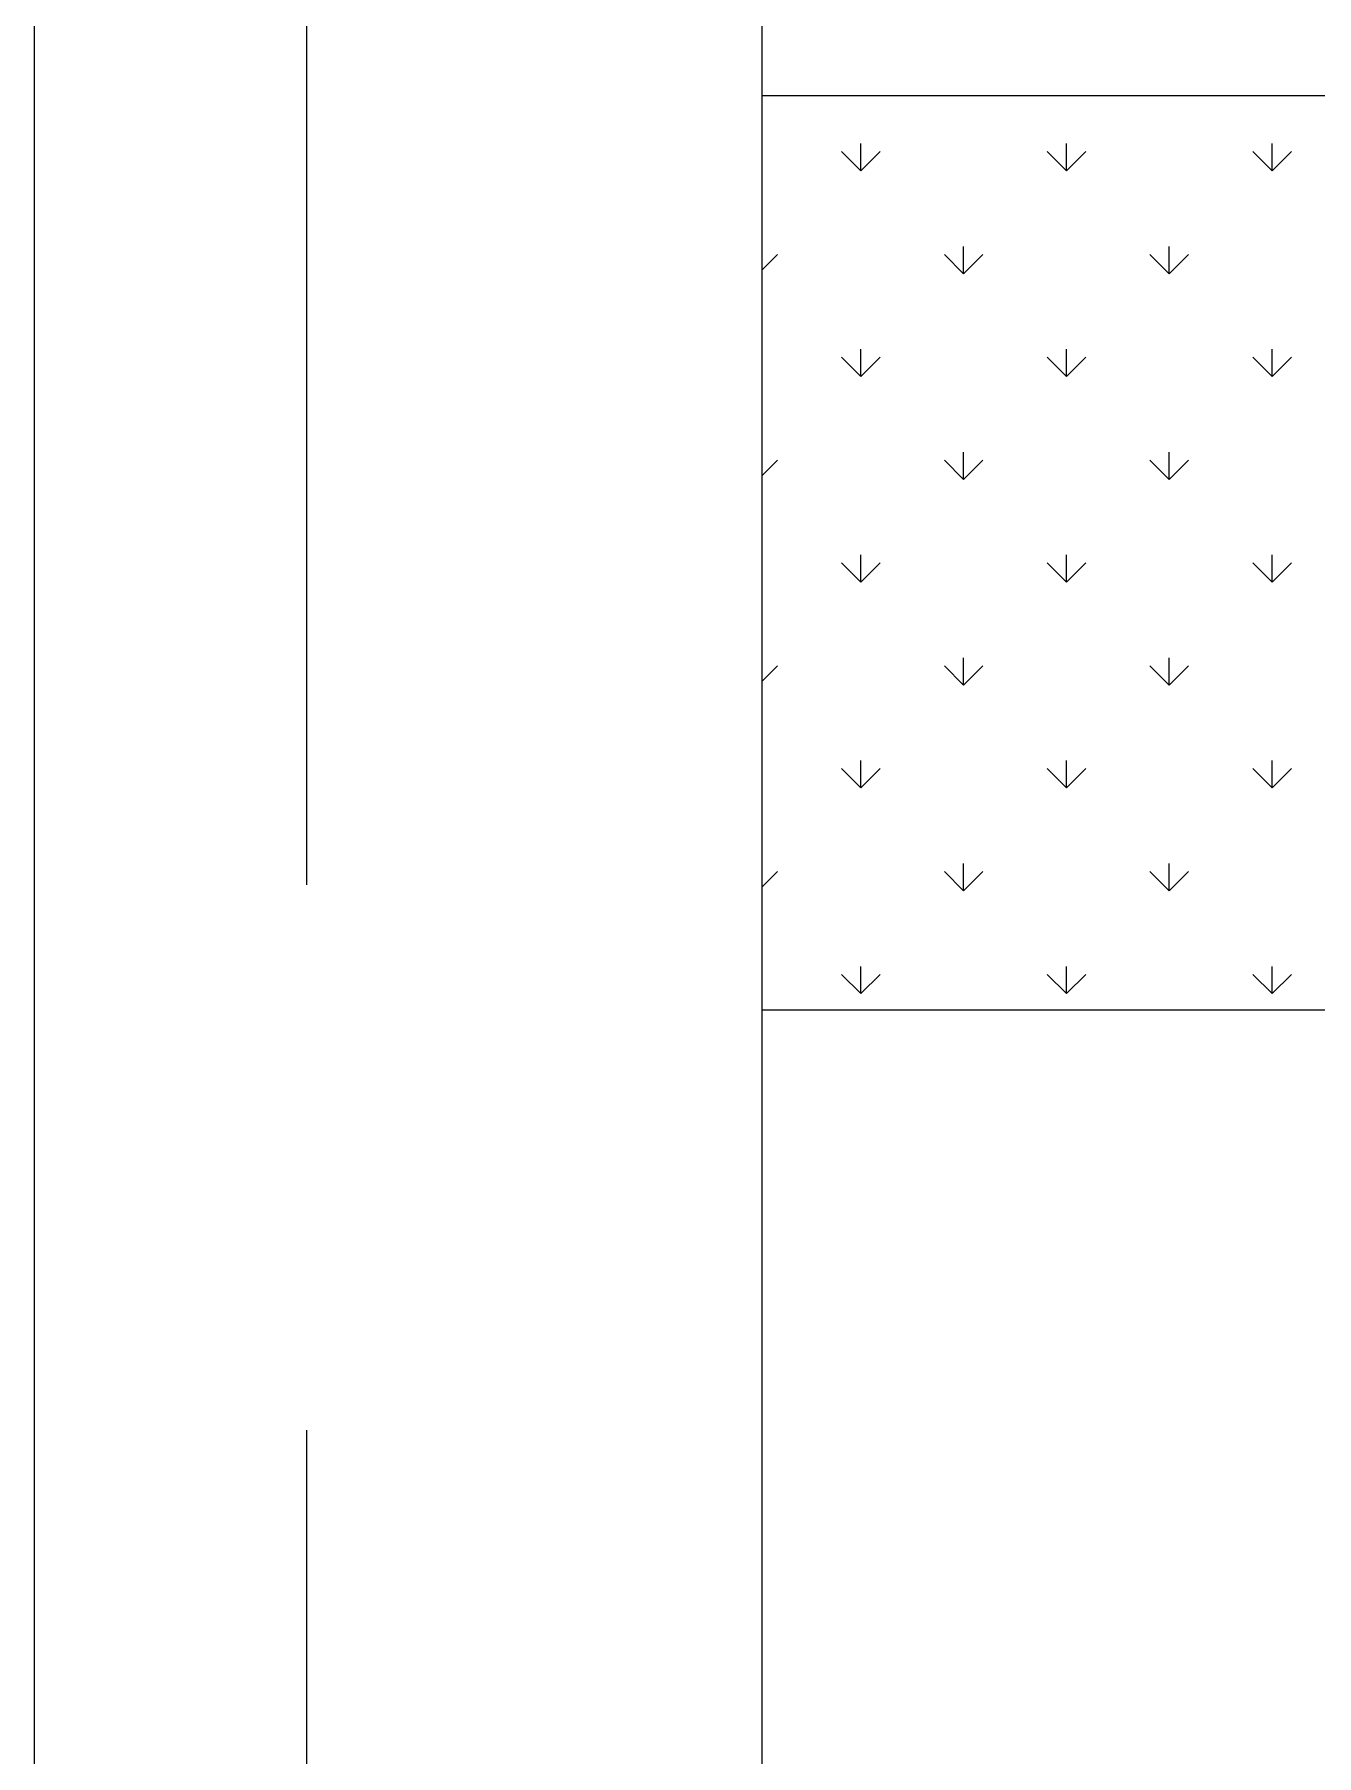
# Model space of a CAD drawing. Header units: inches. Extents: x -580 to 220, y 1335 to 2135.
# Drawn here: x -579.9 to -532.9, y 1972.7 to 2035.8 of the extents above; entities that cross this region are included whole.
import ezdxf

# ---------------------------------------------------------------- set-up
doc = ezdxf.new("R2010")
doc.units = ezdxf.units.IN
doc.header["$MEASUREMENT"] = 0
doc.linetypes.add('AI-Linetype-1', pattern=[60, 40, -20])
for name, color, linetype in [('Comentarios', 7, 'Continuous'), ('Corte exterior', 7, 'Continuous'), ('Grabado linea bajo', 7, 'Continuous'), ('grabado linea intenso', 7, 'Continuous'), ('grabado linea medio', 7, 'Continuous'), ('Material', 7, 'Continuous')]:
    doc.layers.add(name, color=color, linetype=linetype)

# ---------------------------------------------------------------- blocks, each defined once
blk = doc.blocks.new('block 2')
at = {"layer": 'Comentarios', "color": 7, "linetype": 'AI-Linetype-1', "lineweight": 25}
blk.add_lwpolyline([(-569.921, 2124.605), (210.079, 2124.605), (210.079, 1344.605), (-569.921, 1344.605), (-569.921, 2124.605)], dxfattribs=at)
blk = doc.blocks.new('block 3')
at = {"layer": 'Corte exterior', "color": 1, "lineweight": 25}
blk.add_lwpolyline([(-553.238, 1812.995), (46.762, 1812.995), (46.762, 2112.995), (-553.238, 2112.995), (-553.238, 1812.995)], dxfattribs=at)
blk = doc.blocks.new('block 14')
at = {"layer": 'grabado linea intenso', "color": 2, "lineweight": 25}
blk.add_open_spline([(-553.238, 1913.546), (-553.238, 1913.546), (-304.238, 1913.546), (-304.238, 1913.546), (-298.716, 1913.546), (-294.238, 1918.023), (-294.238, 1923.546), (-294.238, 1923.546), (-294.238, 2023.546), (-294.238, 2023.546), (-294.238, 2029.069), (-298.716, 2033.546), (-304.238, 2033.546), (-304.238, 2033.546), (-553.238, 2033.546), (-553.238, 2033.546)], degree=3, knots=[0, 0, 0, 0, 1, 1, 1, 2, 2, 2, 3, 3, 3, 4, 4, 4, 5, 5, 5, 5], dxfattribs=at)
blk = doc.blocks.new('block 22')
at = {"layer": 'grabado linea medio', "color": 3, "lineweight": 25}
blk.add_lwpolyline([(-451.701, 2033.546), (-451.701, 2000.014), (-553.238, 2000.014)], dxfattribs=at)
blk = doc.blocks.new('block 28')
at = {"layer": 'Grabado linea bajo', "color": 4, "lineweight": 25}
blk.add_lwpolyline([(-549.601, 2000.617), (-549.601, 2001.617)], dxfattribs=at)
blk = doc.blocks.new('block 29')
at = {"layer": 'Grabado linea bajo', "color": 4, "lineweight": 25}
blk.add_lwpolyline([(-549.601, 2008.161), (-549.601, 2009.161)], dxfattribs=at)
blk = doc.blocks.new('block 30')
at = {"layer": 'Grabado linea bajo', "color": 4, "lineweight": 25}
blk.add_lwpolyline([(-549.601, 2015.704), (-549.601, 2016.704)], dxfattribs=at)
blk = doc.blocks.new('block 31')
at = {"layer": 'Grabado linea bajo', "color": 4, "lineweight": 25}
blk.add_lwpolyline([(-549.601, 2023.247), (-549.601, 2024.248)], dxfattribs=at)
blk = doc.blocks.new('block 32')
at = {"layer": 'Grabado linea bajo', "color": 4, "lineweight": 25}
blk.add_lwpolyline([(-549.601, 2030.791), (-549.601, 2031.791)], dxfattribs=at)
blk = doc.blocks.new('block 38')
at = {"layer": 'Grabado linea bajo', "color": 4, "lineweight": 25}
blk.add_lwpolyline([(-545.829, 2004.389), (-545.829, 2005.389)], dxfattribs=at)
blk = doc.blocks.new('block 39')
at = {"layer": 'Grabado linea bajo', "color": 4, "lineweight": 25}
blk.add_lwpolyline([(-545.829, 2011.932), (-545.829, 2012.932)], dxfattribs=at)
blk = doc.blocks.new('block 40')
at = {"layer": 'Grabado linea bajo', "color": 4, "lineweight": 25}
blk.add_lwpolyline([(-545.829, 2019.476), (-545.829, 2020.476)], dxfattribs=at)
blk = doc.blocks.new('block 41')
at = {"layer": 'Grabado linea bajo', "color": 4, "lineweight": 25}
blk.add_lwpolyline([(-545.829, 2027.019), (-545.829, 2028.019)], dxfattribs=at)
blk = doc.blocks.new('block 46')
at = {"layer": 'Grabado linea bajo', "color": 4, "lineweight": 25}
blk.add_lwpolyline([(-542.057, 2000.617), (-542.057, 2001.617)], dxfattribs=at)
blk = doc.blocks.new('block 47')
at = {"layer": 'Grabado linea bajo', "color": 4, "lineweight": 25}
blk.add_lwpolyline([(-542.057, 2008.161), (-542.057, 2009.161)], dxfattribs=at)
blk = doc.blocks.new('block 48')
at = {"layer": 'Grabado linea bajo', "color": 4, "lineweight": 25}
blk.add_lwpolyline([(-542.057, 2015.704), (-542.057, 2016.704)], dxfattribs=at)
blk = doc.blocks.new('block 49')
at = {"layer": 'Grabado linea bajo', "color": 4, "lineweight": 25}
blk.add_lwpolyline([(-542.057, 2023.247), (-542.057, 2024.248)], dxfattribs=at)
blk = doc.blocks.new('block 50')
at = {"layer": 'Grabado linea bajo', "color": 4, "lineweight": 25}
blk.add_lwpolyline([(-542.057, 2030.791), (-542.057, 2031.791)], dxfattribs=at)
blk = doc.blocks.new('block 56')
at = {"layer": 'Grabado linea bajo', "color": 4, "lineweight": 25}
blk.add_lwpolyline([(-538.286, 2004.389), (-538.286, 2005.389)], dxfattribs=at)
blk = doc.blocks.new('block 57')
at = {"layer": 'Grabado linea bajo', "color": 4, "lineweight": 25}
blk.add_lwpolyline([(-538.286, 2011.932), (-538.286, 2012.932)], dxfattribs=at)
blk = doc.blocks.new('block 58')
at = {"layer": 'Grabado linea bajo', "color": 4, "lineweight": 25}
blk.add_lwpolyline([(-538.286, 2019.476), (-538.286, 2020.476)], dxfattribs=at)
blk = doc.blocks.new('block 59')
at = {"layer": 'Grabado linea bajo', "color": 4, "lineweight": 25}
blk.add_lwpolyline([(-538.286, 2027.019), (-538.286, 2028.019)], dxfattribs=at)
blk = doc.blocks.new('block 64')
at = {"layer": 'Grabado linea bajo', "color": 4, "lineweight": 25}
blk.add_lwpolyline([(-534.514, 2000.617), (-534.514, 2001.617)], dxfattribs=at)
blk = doc.blocks.new('block 65')
at = {"layer": 'Grabado linea bajo', "color": 4, "lineweight": 25}
blk.add_lwpolyline([(-534.514, 2008.161), (-534.514, 2009.161)], dxfattribs=at)
blk = doc.blocks.new('block 66')
at = {"layer": 'Grabado linea bajo', "color": 4, "lineweight": 25}
blk.add_lwpolyline([(-534.514, 2015.704), (-534.514, 2016.704)], dxfattribs=at)
blk = doc.blocks.new('block 67')
at = {"layer": 'Grabado linea bajo', "color": 4, "lineweight": 25}
blk.add_lwpolyline([(-534.514, 2023.247), (-534.514, 2024.248)], dxfattribs=at)
blk = doc.blocks.new('block 68')
at = {"layer": 'Grabado linea bajo', "color": 4, "lineweight": 25}
blk.add_lwpolyline([(-534.514, 2030.791), (-534.514, 2031.791)], dxfattribs=at)
blk = doc.blocks.new('block 727')
at = {"layer": 'Grabado linea bajo', "color": 4, "lineweight": 25}
blk.add_lwpolyline([(-553.238, 2027.153), (-552.665, 2027.726)], dxfattribs=at)
blk = doc.blocks.new('block 728')
at = {"layer": 'Grabado linea bajo', "color": 4, "lineweight": 25}
blk.add_lwpolyline([(-549.601, 2030.791), (-548.894, 2031.498)], dxfattribs=at)
blk = doc.blocks.new('block 729')
at = {"layer": 'Grabado linea bajo', "color": 4, "lineweight": 25}
blk.add_lwpolyline([(-553.238, 2019.61), (-552.665, 2020.183)], dxfattribs=at)
blk = doc.blocks.new('block 730')
at = {"layer": 'Grabado linea bajo', "color": 4, "lineweight": 25}
blk.add_lwpolyline([(-549.601, 2023.247), (-548.894, 2023.955)], dxfattribs=at)
blk = doc.blocks.new('block 731')
at = {"layer": 'Grabado linea bajo', "color": 4, "lineweight": 25}
blk.add_lwpolyline([(-545.829, 2027.019), (-545.122, 2027.726)], dxfattribs=at)
blk = doc.blocks.new('block 732')
at = {"layer": 'Grabado linea bajo', "color": 4, "lineweight": 25}
blk.add_lwpolyline([(-542.057, 2030.791), (-541.35, 2031.498)], dxfattribs=at)
blk = doc.blocks.new('block 733')
at = {"layer": 'Grabado linea bajo', "color": 4, "lineweight": 25}
blk.add_lwpolyline([(-553.238, 2012.066), (-552.665, 2012.639)], dxfattribs=at)
blk = doc.blocks.new('block 734')
at = {"layer": 'Grabado linea bajo', "color": 4, "lineweight": 25}
blk.add_lwpolyline([(-549.601, 2015.704), (-548.894, 2016.411)], dxfattribs=at)
blk = doc.blocks.new('block 735')
at = {"layer": 'Grabado linea bajo', "color": 4, "lineweight": 25}
blk.add_lwpolyline([(-545.829, 2019.476), (-545.122, 2020.183)], dxfattribs=at)
blk = doc.blocks.new('block 736')
at = {"layer": 'Grabado linea bajo', "color": 4, "lineweight": 25}
blk.add_lwpolyline([(-542.057, 2023.247), (-541.35, 2023.955)], dxfattribs=at)
blk = doc.blocks.new('block 737')
at = {"layer": 'Grabado linea bajo', "color": 4, "lineweight": 25}
blk.add_lwpolyline([(-538.286, 2027.019), (-537.578, 2027.726)], dxfattribs=at)
blk = doc.blocks.new('block 738')
at = {"layer": 'Grabado linea bajo', "color": 4, "lineweight": 25}
blk.add_lwpolyline([(-534.514, 2030.791), (-533.807, 2031.498)], dxfattribs=at)
blk = doc.blocks.new('block 739')
at = {"layer": 'Grabado linea bajo', "color": 4, "lineweight": 25}
blk.add_lwpolyline([(-553.238, 2004.523), (-552.665, 2005.096)], dxfattribs=at)
blk = doc.blocks.new('block 740')
at = {"layer": 'Grabado linea bajo', "color": 4, "lineweight": 25}
blk.add_lwpolyline([(-549.601, 2008.161), (-548.894, 2008.868)], dxfattribs=at)
blk = doc.blocks.new('block 741')
at = {"layer": 'Grabado linea bajo', "color": 4, "lineweight": 25}
blk.add_lwpolyline([(-545.829, 2011.932), (-545.122, 2012.639)], dxfattribs=at)
blk = doc.blocks.new('block 742')
at = {"layer": 'Grabado linea bajo', "color": 4, "lineweight": 25}
blk.add_lwpolyline([(-542.057, 2015.704), (-541.35, 2016.411)], dxfattribs=at)
blk = doc.blocks.new('block 743')
at = {"layer": 'Grabado linea bajo', "color": 4, "lineweight": 25}
blk.add_lwpolyline([(-538.286, 2019.476), (-537.578, 2020.183)], dxfattribs=at)
blk = doc.blocks.new('block 744')
at = {"layer": 'Grabado linea bajo', "color": 4, "lineweight": 25}
blk.add_lwpolyline([(-534.514, 2023.247), (-533.807, 2023.955)], dxfattribs=at)
blk = doc.blocks.new('block 747')
at = {"layer": 'Grabado linea bajo', "color": 4, "lineweight": 25}
blk.add_lwpolyline([(-549.601, 2000.617), (-548.894, 2001.324)], dxfattribs=at)
blk = doc.blocks.new('block 748')
at = {"layer": 'Grabado linea bajo', "color": 4, "lineweight": 25}
blk.add_lwpolyline([(-545.829, 2004.389), (-545.122, 2005.096)], dxfattribs=at)
blk = doc.blocks.new('block 749')
at = {"layer": 'Grabado linea bajo', "color": 4, "lineweight": 25}
blk.add_lwpolyline([(-542.057, 2008.161), (-541.35, 2008.868)], dxfattribs=at)
blk = doc.blocks.new('block 750')
at = {"layer": 'Grabado linea bajo', "color": 4, "lineweight": 25}
blk.add_lwpolyline([(-538.286, 2011.932), (-537.578, 2012.639)], dxfattribs=at)
blk = doc.blocks.new('block 751')
at = {"layer": 'Grabado linea bajo', "color": 4, "lineweight": 25}
blk.add_lwpolyline([(-534.514, 2015.704), (-533.807, 2016.411)], dxfattribs=at)
blk = doc.blocks.new('block 756')
at = {"layer": 'Grabado linea bajo', "color": 4, "lineweight": 25}
blk.add_lwpolyline([(-542.057, 2000.617), (-541.35, 2001.324)], dxfattribs=at)
blk = doc.blocks.new('block 757')
at = {"layer": 'Grabado linea bajo', "color": 4, "lineweight": 25}
blk.add_lwpolyline([(-538.286, 2004.389), (-537.578, 2005.096)], dxfattribs=at)
blk = doc.blocks.new('block 758')
at = {"layer": 'Grabado linea bajo', "color": 4, "lineweight": 25}
blk.add_lwpolyline([(-534.514, 2008.161), (-533.807, 2008.868)], dxfattribs=at)
blk = doc.blocks.new('block 765')
at = {"layer": 'Grabado linea bajo', "color": 4, "lineweight": 25}
blk.add_lwpolyline([(-534.514, 2000.617), (-533.807, 2001.324)], dxfattribs=at)
blk = doc.blocks.new('block 1531')
at = {"layer": 'Grabado linea bajo', "color": 4, "lineweight": 25}
blk.add_lwpolyline([(-549.601, 2000.617), (-550.308, 2001.324)], dxfattribs=at)
blk = doc.blocks.new('block 1541')
at = {"layer": 'Grabado linea bajo', "color": 4, "lineweight": 25}
blk.add_lwpolyline([(-542.057, 2000.617), (-542.765, 2001.324)], dxfattribs=at)
blk = doc.blocks.new('block 1542')
at = {"layer": 'Grabado linea bajo', "color": 4, "lineweight": 25}
blk.add_lwpolyline([(-545.829, 2004.389), (-546.536, 2005.096)], dxfattribs=at)
blk = doc.blocks.new('block 1543')
at = {"layer": 'Grabado linea bajo', "color": 4, "lineweight": 25}
blk.add_lwpolyline([(-549.601, 2008.161), (-550.308, 2008.868)], dxfattribs=at)
blk = doc.blocks.new('block 1552')
at = {"layer": 'Grabado linea bajo', "color": 4, "lineweight": 25}
blk.add_lwpolyline([(-534.514, 2000.617), (-535.221, 2001.324)], dxfattribs=at)
blk = doc.blocks.new('block 1553')
at = {"layer": 'Grabado linea bajo', "color": 4, "lineweight": 25}
blk.add_lwpolyline([(-538.286, 2004.389), (-538.993, 2005.096)], dxfattribs=at)
blk = doc.blocks.new('block 1554')
at = {"layer": 'Grabado linea bajo', "color": 4, "lineweight": 25}
blk.add_lwpolyline([(-542.057, 2008.161), (-542.765, 2008.868)], dxfattribs=at)
blk = doc.blocks.new('block 1555')
at = {"layer": 'Grabado linea bajo', "color": 4, "lineweight": 25}
blk.add_lwpolyline([(-545.829, 2011.932), (-546.536, 2012.639)], dxfattribs=at)
blk = doc.blocks.new('block 1556')
at = {"layer": 'Grabado linea bajo', "color": 4, "lineweight": 25}
blk.add_lwpolyline([(-549.601, 2015.704), (-550.308, 2016.411)], dxfattribs=at)
blk = doc.blocks.new('block 1565')
at = {"layer": 'Grabado linea bajo', "color": 4, "lineweight": 25}
blk.add_lwpolyline([(-534.514, 2008.161), (-535.221, 2008.868)], dxfattribs=at)
blk = doc.blocks.new('block 1566')
at = {"layer": 'Grabado linea bajo', "color": 4, "lineweight": 25}
blk.add_lwpolyline([(-538.286, 2011.932), (-538.993, 2012.639)], dxfattribs=at)
blk = doc.blocks.new('block 1567')
at = {"layer": 'Grabado linea bajo', "color": 4, "lineweight": 25}
blk.add_lwpolyline([(-542.057, 2015.704), (-542.765, 2016.411)], dxfattribs=at)
blk = doc.blocks.new('block 1568')
at = {"layer": 'Grabado linea bajo', "color": 4, "lineweight": 25}
blk.add_lwpolyline([(-545.829, 2019.476), (-546.536, 2020.183)], dxfattribs=at)
blk = doc.blocks.new('block 1569')
at = {"layer": 'Grabado linea bajo', "color": 4, "lineweight": 25}
blk.add_lwpolyline([(-549.601, 2023.247), (-550.308, 2023.955)], dxfattribs=at)
blk = doc.blocks.new('block 1578')
at = {"layer": 'Grabado linea bajo', "color": 4, "lineweight": 25}
blk.add_lwpolyline([(-534.514, 2015.704), (-535.221, 2016.411)], dxfattribs=at)
blk = doc.blocks.new('block 1579')
at = {"layer": 'Grabado linea bajo', "color": 4, "lineweight": 25}
blk.add_lwpolyline([(-538.286, 2019.476), (-538.993, 2020.183)], dxfattribs=at)
blk = doc.blocks.new('block 1580')
at = {"layer": 'Grabado linea bajo', "color": 4, "lineweight": 25}
blk.add_lwpolyline([(-542.057, 2023.247), (-542.765, 2023.955)], dxfattribs=at)
blk = doc.blocks.new('block 1581')
at = {"layer": 'Grabado linea bajo', "color": 4, "lineweight": 25}
blk.add_lwpolyline([(-545.829, 2027.019), (-546.536, 2027.726)], dxfattribs=at)
blk = doc.blocks.new('block 1582')
at = {"layer": 'Grabado linea bajo', "color": 4, "lineweight": 25}
blk.add_lwpolyline([(-549.601, 2030.791), (-550.308, 2031.498)], dxfattribs=at)
blk = doc.blocks.new('block 1591')
at = {"layer": 'Grabado linea bajo', "color": 4, "lineweight": 25}
blk.add_lwpolyline([(-534.514, 2023.247), (-535.221, 2023.955)], dxfattribs=at)
blk = doc.blocks.new('block 1592')
at = {"layer": 'Grabado linea bajo', "color": 4, "lineweight": 25}
blk.add_lwpolyline([(-538.286, 2027.019), (-538.993, 2027.726)], dxfattribs=at)
blk = doc.blocks.new('block 1593')
at = {"layer": 'Grabado linea bajo', "color": 4, "lineweight": 25}
blk.add_lwpolyline([(-542.057, 2030.791), (-542.765, 2031.498)], dxfattribs=at)
blk = doc.blocks.new('block 1602')
at = {"layer": 'Grabado linea bajo', "color": 4, "lineweight": 25}
blk.add_lwpolyline([(-534.514, 2030.791), (-535.221, 2031.498)], dxfattribs=at)
blk = doc.blocks.new('block 2156')
at = {"layer": 'Material', "color": 7, "lineweight": 25}
blk.add_lwpolyline([(-579.921, 2134.605), (220.079, 2134.605), (220.079, 1334.605), (-579.921, 1334.605), (-579.921, 2134.605)], dxfattribs=at)

msp = doc.modelspace()

# ---------------------------------------------------------------- block references
at = {"layer": 'Comentarios'}
msp.add_blockref('block 2', (0, 0), dxfattribs=at)
at = {"layer": 'Corte exterior'}
msp.add_blockref('block 3', (0, 0), dxfattribs=at)
at = {"layer": 'Grabado linea bajo'}
for name in ['block 1582', 'block 32', 'block 728', 'block 1593', 'block 50', 'block 732', 'block 1602', 'block 68', 'block 738', 'block 727', 'block 1581', 'block 41', 'block 731', 'block 1592', 'block 59', 'block 737', 'block 1569', 'block 31', 'block 730', 'block 1580', 'block 49', 'block 736', 'block 1591', 'block 67', 'block 744', 'block 729', 'block 1568', 'block 40', 'block 735', 'block 1579', 'block 58', 'block 743', 'block 1556', 'block 30', 'block 734', 'block 1567', 'block 48', 'block 742', 'block 1578', 'block 66', 'block 751', 'block 733', 'block 1555', 'block 39', 'block 741', 'block 1566', 'block 57', 'block 750', 'block 1543', 'block 29', 'block 740', 'block 1554', 'block 47', 'block 749', 'block 1565', 'block 65', 'block 758', 'block 739', 'block 1542', 'block 38', 'block 748', 'block 1553', 'block 56', 'block 757', 'block 1531', 'block 28', 'block 747', 'block 1541', 'block 46', 'block 756', 'block 1552', 'block 64', 'block 765']:
    msp.add_blockref(name, (0, 0), dxfattribs=at)
at = {"layer": 'grabado linea intenso'}
msp.add_blockref('block 14', (0, 0), dxfattribs=at)
at = {"layer": 'grabado linea medio'}
msp.add_blockref('block 22', (0, 0), dxfattribs=at)
at = {"layer": 'Material'}
msp.add_blockref('block 2156', (0, 0), dxfattribs=at)

doc.saveas('drawing.dxf')
